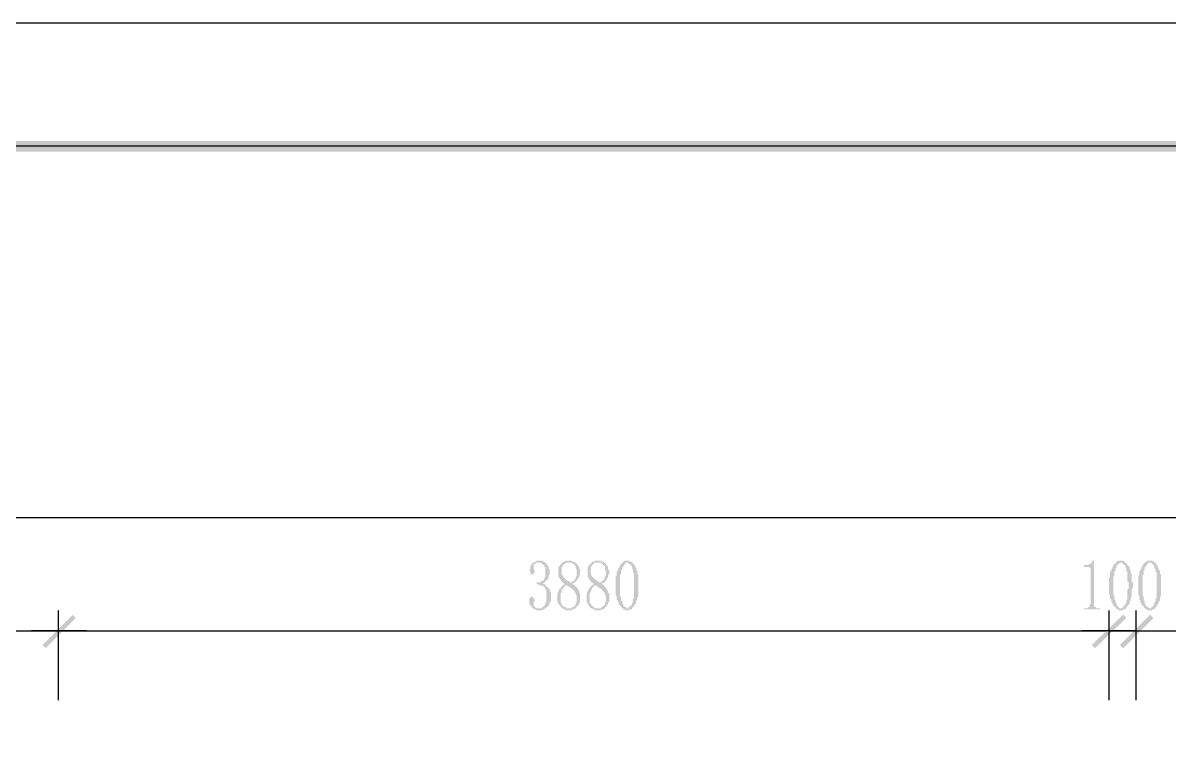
# Model space of a CAD drawing. Header units: inches. Extents: x 11 to 286, y 6 to 196.
# Drawn here: x 73.93 to 118.78, y 167.25 to 196.06 of the extents above; entities that cross this region are included whole.
import ezdxf

# ---------------------------------------------------------------- set-up
doc = ezdxf.new("R2010")
doc.units = ezdxf.units.IN
doc.header["$MEASUREMENT"] = 0
doc.layers.add('PDF_几何图形', color=7, linetype='Continuous')
doc.layers.add('PDF_实体填充', color=7, linetype='Continuous', true_color=0xffffff)

msp = doc.modelspace()

# ---------------------------------------------------------------- hatches: boundary and pattern name
at = {"layer": 'PDF_实体填充', "transparency": 33554559}
h = msp.add_hatch(color=7, dxfattribs=at)
h.paths.add_polyline_path([(254.734, 9.031), (254.31, 9.454), (14.661, 9.031)], flags=0)
h.paths.add_polyline_path([(254.31, 9.454), (14.661, 9.031), (15.085, 9.454)], flags=0)
h.paths.add_polyline_path([(14.661, 9.031), (15.085, 9.454), (14.661, 191.445)], flags=0)
h.paths.add_polyline_path([(15.085, 9.454), (14.661, 191.445), (15.085, 191.022)], flags=0)
h.paths.add_polyline_path([(14.661, 191.445), (15.085, 191.022), (254.734, 191.445)], flags=0)
h.paths.add_polyline_path([(15.085, 191.022), (254.734, 191.445), (254.31, 191.022)], flags=0)
h.paths.add_polyline_path([(254.734, 191.445), (254.31, 191.022), (254.734, 9.031)], flags=0)
h.paths.add_polyline_path([(254.31, 191.022), (254.734, 9.031), (254.31, 9.454), (254.31, 191.022)], flags=0)
for points in [[(94.587, 173.623), (94.587, 173.581), (94.587, 173.538), (94.587, 173.496), (94.587, 173.454), (94.587, 173.411), (94.544, 173.411), (94.544, 173.369), (94.544, 173.327), (94.502, 173.284), (94.502, 173.242), (94.46, 173.242), (94.46, 173.2), (94.417, 173.2), (94.417, 173.157), (94.375, 173.157), (94.333, 173.115), (94.29, 173.115), (94.248, 173.073), (94.206, 173.073), (94.163, 173.073), (94.121, 173.073), (94.079, 173.073), (94.036, 173.073), (93.994, 173.073), (93.994, 173.115), (93.952, 173.115), (93.909, 173.115), (93.909, 173.157), (93.867, 173.157), (93.867, 173.2), (93.825, 173.2), (93.825, 173.242), (93.782, 173.242), (93.782, 173.284), (93.74, 173.327), (93.74, 173.369), (93.74, 173.411), (93.74, 173.454), (93.74, 173.496), (93.74, 173.538), (93.782, 173.581), (93.825, 173.581), (93.825, 173.623), (93.867, 173.623), (93.867, 173.581), (93.909, 173.581), (93.909, 173.538), (93.952, 173.496), (93.952, 173.454), (93.952, 173.411), (93.909, 173.411), (93.909, 173.369), (93.909, 173.327), (93.909, 173.284), (93.909, 173.242), (93.952, 173.242), (93.952, 173.2), (93.994, 173.2), (93.994, 173.157), (94.036, 173.157), (94.079, 173.157), (94.121, 173.157), (94.163, 173.157), (94.206, 173.157), (94.248, 173.157), (94.248, 173.2), (94.29, 173.2), (94.29, 173.242), (94.333, 173.242), (94.333, 173.284), (94.375, 173.284), (94.375, 173.327), (94.375, 173.369), (94.417, 173.369), (94.417, 173.411), (94.417, 173.454), (94.417, 173.496), (94.417, 173.538), (94.417, 173.581), (94.417, 173.623), (94.417, 173.665), (94.417, 173.708), (94.417, 173.75), (94.417, 173.792), (94.417, 173.835), (94.417, 173.877), (94.375, 173.877), (94.375, 173.919), (94.375, 173.962), (94.333, 173.962), (94.333, 174.004), (94.29, 174.004), (94.248, 174.046), (94.206, 174.046), (94.163, 174.046), (94.121, 174.089), (94.079, 174.089), (94.036, 174.089), (94.036, 174.173), (94.079, 174.173), (94.121, 174.173), (94.163, 174.173), (94.206, 174.173), (94.206, 174.216), (94.248, 174.216), (94.29, 174.216), (94.29, 174.258), (94.333, 174.3), (94.333, 174.343), (94.375, 174.385), (94.375, 174.427), (94.375, 174.47), (94.375, 174.512), (94.375, 174.554), (94.375, 174.597), (94.375, 174.639), (94.375, 174.681), (94.375, 174.724), (94.375, 174.766), (94.333, 174.766), (94.333, 174.808), (94.333, 174.851), (94.29, 174.851), (94.29, 174.893), (94.248, 174.893), (94.206, 174.935), (94.163, 174.935), (94.121, 174.935), (94.079, 174.935), (94.036, 174.935), (93.994, 174.935), (93.994, 174.893), (93.952, 174.893), (93.909, 174.851), (93.909, 174.808), (93.909, 174.766), (93.909, 174.724), (93.909, 174.681), (93.952, 174.639), (93.952, 174.597), (93.952, 174.554), (93.909, 174.512), (93.867, 174.47), (93.825, 174.47), (93.825, 174.512), (93.782, 174.512), (93.782, 174.554), (93.782, 174.597), (93.74, 174.639), (93.782, 174.681), (93.782, 174.724), (93.782, 174.766), (93.782, 174.808), (93.825, 174.851), (93.825, 174.893), (93.867, 174.893), (93.867, 174.935), (93.909, 174.935), (93.952, 174.978), (93.994, 174.978), (94.036, 175.02), (94.079, 175.02), (94.121, 175.02), (94.163, 175.02), (94.206, 175.02), (94.248, 175.02), (94.29, 174.978), (94.333, 174.978), (94.375, 174.935), (94.417, 174.893), (94.46, 174.851), (94.46, 174.808), (94.502, 174.808), (94.502, 174.766), (94.502, 174.724), (94.502, 174.681), (94.544, 174.681), (94.544, 174.639), (94.544, 174.597), (94.544, 174.554), (94.544, 174.512), (94.544, 174.47), (94.502, 174.427), (94.502, 174.385), (94.502, 174.343), (94.46, 174.3), (94.46, 174.258), (94.417, 174.258), (94.417, 174.216), (94.375, 174.216), (94.375, 174.173), (94.333, 174.173), (94.29, 174.131), (94.248, 174.131), (94.29, 174.131), (94.29, 174.089), (94.333, 174.089), (94.375, 174.089), (94.375, 174.046), (94.417, 174.046), (94.417, 174.004), (94.46, 174.004), (94.46, 173.962), (94.502, 173.962), (94.502, 173.919), (94.544, 173.919), (94.544, 173.877), (94.544, 173.835), (94.587, 173.792), (94.587, 173.75), (94.587, 173.708), (94.587, 173.665)], [(115.838, 175.02), (115.838, 173.327), (115.838, 173.284), (115.838, 173.242), (115.88, 173.2), (115.923, 173.2), (115.923, 173.157), (115.965, 173.157), (116.007, 173.157), (116.092, 173.157), (116.092, 173.115), (115.457, 173.115), (115.457, 173.157), (115.542, 173.157), (115.584, 173.157), (115.626, 173.2), (115.669, 173.2), (115.669, 173.242), (115.669, 173.284), (115.711, 173.327), (115.711, 174.681), (115.711, 174.724), (115.669, 174.724), (115.669, 174.766), (115.626, 174.766), (115.584, 174.766), (115.457, 174.766), (115.457, 174.851), (115.542, 174.851), (115.584, 174.851), (115.626, 174.851), (115.669, 174.893), (115.711, 174.893), (115.753, 174.935), (115.753, 174.978), (115.796, 174.978), (115.796, 175.02)]]:
    msp.add_hatch(color=7, dxfattribs=at).paths.add_polyline_path(points, flags=0)
h = msp.add_hatch(color=7, dxfattribs=at)
h.paths.add_polyline_path([(94.968, 173.538), (94.968, 173.538), (94.968, 173.496), (94.968, 173.454), (94.968, 173.454), (94.968, 173.411), (94.968, 173.369), (95.01, 173.369), (95.01, 173.327), (95.01, 173.327), (95.01, 173.284), (95.052, 173.284), (95.052, 173.284), (95.052, 173.242), (95.095, 173.242), (95.095, 173.2), (95.137, 173.2), (95.137, 173.2), (95.179, 173.2), (95.179, 173.157), (95.222, 173.157), (95.222, 173.157), (95.264, 173.157), (95.264, 173.157), (95.306, 173.157), (95.306, 173.157), (95.349, 173.157), (95.349, 173.157), (95.391, 173.157), (95.391, 173.157), (95.433, 173.2), (95.433, 173.2), (95.476, 173.2), (95.476, 173.2), (95.518, 173.242), (95.518, 173.242), (95.518, 173.242), (95.518, 173.284), (95.56, 173.284), (95.56, 173.327), (95.56, 173.327), (95.56, 173.369), (95.603, 173.369), (95.603, 173.411), (95.603, 173.454), (95.603, 173.454), (95.603, 173.496), (95.603, 173.538), (95.603, 173.538), (95.603, 173.581), (95.603, 173.581), (95.603, 173.623), (95.603, 173.623), (95.603, 173.665), (95.56, 173.708), (95.56, 173.708), (95.56, 173.75), (95.56, 173.75), (95.518, 173.792), (95.518, 173.792), (95.518, 173.835), (95.476, 173.835), (95.476, 173.835), (95.476, 173.877), (95.433, 173.877), (95.433, 173.919), (95.391, 173.919), (95.391, 173.919), (95.391, 173.962), (95.349, 173.962), (95.349, 173.962), (95.306, 174.004), (95.306, 174.004), (95.264, 174.004), (95.264, 174.046), (95.222, 174.046), (95.179, 174.046), (95.179, 174.046), (95.179, 174.046), (95.137, 174.046), (95.137, 174.004), (95.095, 174.004), (95.095, 173.962), (95.095, 173.962), (95.052, 173.919), (95.052, 173.919), (95.052, 173.877), (95.01, 173.877), (95.01, 173.835), (95.01, 173.835), (95.01, 173.792), (95.01, 173.75), (94.968, 173.75), (94.968, 173.708), (94.968, 173.708), (94.968, 173.665), (94.968, 173.623), (94.968, 173.623), (94.968, 173.581), (94.968, 173.538), (94.968, 173.538)], flags=0)
h.paths.add_polyline_path([(95.73, 173.581), (95.73, 173.538), (95.73, 173.538), (95.73, 173.496), (95.73, 173.454), (95.73, 173.454), (95.73, 173.411), (95.73, 173.369), (95.687, 173.369), (95.687, 173.327), (95.687, 173.327), (95.687, 173.284), (95.645, 173.284), (95.645, 173.242), (95.603, 173.242), (95.603, 173.242), (95.603, 173.2), (95.603, 173.2), (95.56, 173.157), (95.56, 173.157), (95.518, 173.157), (95.518, 173.115), (95.476, 173.115), (95.476, 173.115), (95.433, 173.115), (95.433, 173.115), (95.391, 173.073), (95.391, 173.073), (95.349, 173.073), (95.349, 173.073), (95.306, 173.073), (95.306, 173.073), (95.306, 173.073), (95.264, 173.073), (95.222, 173.073), (95.222, 173.073), (95.179, 173.073), (95.179, 173.073), (95.137, 173.115), (95.137, 173.115), (95.095, 173.115), (95.095, 173.115), (95.052, 173.157), (95.052, 173.157), (95.052, 173.157), (95.01, 173.157), (95.01, 173.2), (94.968, 173.2), (94.968, 173.242), (94.968, 173.242), (94.925, 173.284), (94.925, 173.284), (94.883, 173.327), (94.883, 173.327), (94.883, 173.369), (94.883, 173.369), (94.841, 173.411), (94.841, 173.411), (94.841, 173.454), (94.841, 173.496), (94.841, 173.496), (94.841, 173.538), (94.841, 173.538), (94.841, 173.581), (94.841, 173.623), (94.841, 173.623), (94.841, 173.665), (94.841, 173.708), (94.841, 173.708), (94.841, 173.75), (94.883, 173.792), (94.883, 173.792), (94.883, 173.835), (94.883, 173.835), (94.925, 173.877), (94.925, 173.877), (94.925, 173.877), (94.925, 173.919), (94.968, 173.919), (94.968, 173.962), (94.968, 173.962), (95.01, 174.004), (95.01, 174.004), (95.052, 174.046), (95.052, 174.046), (95.052, 174.046), (95.095, 174.089), (95.095, 174.089), (95.137, 174.089), (95.095, 174.131), (95.095, 174.131), (95.052, 174.173), (95.052, 174.173), (95.01, 174.173), (95.01, 174.216), (95.01, 174.216), (94.968, 174.258), (94.968, 174.258), (94.968, 174.3), (94.925, 174.3), (94.925, 174.3), (94.925, 174.343), (94.925, 174.343), (94.925, 174.385), (94.883, 174.385), (94.883, 174.427), (94.883, 174.47), (94.883, 174.47), (94.883, 174.512), (94.883, 174.554), (94.883, 174.554), (94.883, 174.597), (94.883, 174.639), (94.883, 174.639), (94.883, 174.681), (94.883, 174.681), (94.883, 174.724), (94.883, 174.766), (94.925, 174.766), (94.925, 174.808), (94.925, 174.808), (94.968, 174.851), (94.968, 174.851), (94.968, 174.893), (94.968, 174.893), (95.01, 174.893), (95.01, 174.935), (95.052, 174.935), (95.052, 174.935), (95.052, 174.978), (95.095, 174.978), (95.095, 174.978), (95.137, 174.978), (95.137, 174.978), (95.179, 175.02), (95.179, 175.02), (95.222, 175.02), (95.222, 175.02), (95.264, 175.02), (95.306, 175.02), (95.306, 175.02), (95.349, 175.02), (95.349, 175.02), (95.391, 175.02), (95.391, 175.02), (95.433, 175.02), (95.433, 174.978), (95.476, 174.978), (95.476, 174.978), (95.518, 174.978), (95.518, 174.978), (95.56, 174.935), (95.56, 174.935), (95.56, 174.935), (95.603, 174.893), (95.603, 174.893), (95.645, 174.851), (95.645, 174.851), (95.645, 174.808), (95.687, 174.808), (95.687, 174.766), (95.687, 174.766), (95.687, 174.724), (95.687, 174.724), (95.73, 174.681), (95.73, 174.639), (95.73, 174.639), (95.73, 174.597), (95.73, 174.554), (95.73, 174.554), (95.73, 174.554), (95.73, 174.512), (95.73, 174.47), (95.73, 174.47), (95.687, 174.427), (95.687, 174.385), (95.687, 174.385), (95.687, 174.343), (95.645, 174.343), (95.645, 174.3), (95.645, 174.3), (95.645, 174.3), (95.603, 174.258), (95.603, 174.258), (95.603, 174.216), (95.56, 174.216), (95.56, 174.173), (95.518, 174.173), (95.518, 174.173), (95.476, 174.131), (95.476, 174.131), (95.433, 174.131), (95.433, 174.089), (95.476, 174.089), (95.476, 174.089), (95.518, 174.046), (95.518, 174.046), (95.56, 174.004), (95.56, 174.004), (95.603, 174.004), (95.603, 173.962), (95.603, 173.962), (95.645, 173.919), (95.645, 173.919), (95.645, 173.877), (95.687, 173.877), (95.687, 173.877), (95.687, 173.835), (95.687, 173.835), (95.687, 173.792), (95.73, 173.75), (95.73, 173.75), (95.73, 173.708), (95.73, 173.665), (95.73, 173.665), (95.73, 173.623), (95.73, 173.623), (95.73, 173.581), (95.73, 173.581)], flags=0)
h.paths.add_polyline_path([(95.603, 174.554), (95.603, 174.597), (95.603, 174.597), (95.603, 174.639), (95.603, 174.681), (95.603, 174.681), (95.56, 174.724), (95.56, 174.724), (95.56, 174.766), (95.56, 174.808), (95.518, 174.808), (95.518, 174.851), (95.518, 174.851), (95.518, 174.851), (95.476, 174.893), (95.476, 174.893), (95.433, 174.893), (95.433, 174.935), (95.391, 174.935), (95.391, 174.935), (95.349, 174.935), (95.349, 174.935), (95.306, 174.935), (95.306, 174.935), (95.264, 174.935), (95.264, 174.935), (95.222, 174.935), (95.222, 174.935), (95.179, 174.935), (95.179, 174.935), (95.137, 174.893), (95.137, 174.893), (95.095, 174.893), (95.095, 174.851), (95.095, 174.851), (95.052, 174.851), (95.052, 174.808), (95.052, 174.766), (95.01, 174.766), (95.01, 174.724), (95.01, 174.724), (95.01, 174.681), (95.01, 174.639), (95.01, 174.639), (95.01, 174.597), (95.01, 174.597), (95.01, 174.554), (95.01, 174.554), (95.01, 174.512), (95.01, 174.512), (95.01, 174.47), (95.052, 174.47), (95.052, 174.427), (95.052, 174.427), (95.095, 174.385), (95.095, 174.385), (95.095, 174.385), (95.095, 174.343), (95.137, 174.343), (95.137, 174.3), (95.179, 174.3), (95.179, 174.3), (95.179, 174.258), (95.222, 174.258), (95.222, 174.258), (95.264, 174.216), (95.264, 174.216), (95.306, 174.216), (95.306, 174.173), (95.349, 174.173), (95.349, 174.173), (95.391, 174.173), (95.391, 174.173), (95.433, 174.173), (95.433, 174.216), (95.476, 174.216), (95.476, 174.216), (95.518, 174.258), (95.518, 174.258), (95.518, 174.3), (95.56, 174.3), (95.56, 174.3), (95.56, 174.343), (95.56, 174.385), (95.56, 174.385), (95.603, 174.427), (95.603, 174.427), (95.603, 174.47), (95.603, 174.512), (95.603, 174.512), (95.603, 174.554), (95.603, 174.554), (95.603, 174.554)], flags=0)
h = msp.add_hatch(color=7, dxfattribs=at)
h.paths.add_polyline_path([(96.111, 173.538), (96.111, 173.538), (96.111, 173.496), (96.111, 173.454), (96.111, 173.454), (96.111, 173.411), (96.111, 173.369), (96.111, 173.369), (96.153, 173.327), (96.153, 173.327), (96.153, 173.284), (96.195, 173.284), (96.195, 173.284), (96.195, 173.242), (96.238, 173.242), (96.238, 173.2), (96.28, 173.2), (96.28, 173.2), (96.28, 173.2), (96.322, 173.157), (96.322, 173.157), (96.365, 173.157), (96.407, 173.157), (96.407, 173.157), (96.407, 173.157), (96.449, 173.157), (96.492, 173.157), (96.492, 173.157), (96.534, 173.157), (96.534, 173.157), (96.576, 173.2), (96.576, 173.2), (96.619, 173.2), (96.619, 173.2), (96.619, 173.242), (96.661, 173.242), (96.661, 173.242), (96.661, 173.284), (96.703, 173.284), (96.703, 173.327), (96.703, 173.327), (96.703, 173.369), (96.703, 173.369), (96.746, 173.411), (96.746, 173.454), (96.746, 173.454), (96.746, 173.496), (96.746, 173.538), (96.746, 173.538), (96.746, 173.581), (96.746, 173.581), (96.746, 173.623), (96.746, 173.623), (96.703, 173.665), (96.703, 173.708), (96.703, 173.708), (96.703, 173.75), (96.661, 173.75), (96.661, 173.792), (96.661, 173.792), (96.619, 173.835), (96.619, 173.835), (96.619, 173.835), (96.576, 173.877), (96.576, 173.877), (96.576, 173.919), (96.534, 173.919), (96.534, 173.919), (96.492, 173.962), (96.492, 173.962), (96.449, 173.962), (96.449, 174.004), (96.407, 174.004), (96.407, 174.004), (96.365, 174.046), (96.365, 174.046), (96.322, 174.046), (96.322, 174.046), (96.28, 174.046), (96.28, 174.046), (96.28, 174.004), (96.238, 174.004), (96.238, 173.962), (96.195, 173.962), (96.195, 173.919), (96.195, 173.919), (96.195, 173.877), (96.153, 173.877), (96.153, 173.835), (96.153, 173.835), (96.153, 173.792), (96.111, 173.75), (96.111, 173.75), (96.111, 173.708), (96.111, 173.708), (96.111, 173.665), (96.111, 173.623), (96.111, 173.623), (96.111, 173.581), (96.111, 173.538), (96.111, 173.538)], flags=0)
h.paths.add_polyline_path([(96.873, 173.581), (96.873, 173.538), (96.873, 173.538), (96.873, 173.496), (96.873, 173.454), (96.873, 173.454), (96.873, 173.411), (96.83, 173.369), (96.83, 173.369), (96.83, 173.327), (96.83, 173.327), (96.788, 173.284), (96.788, 173.284), (96.788, 173.242), (96.746, 173.242), (96.746, 173.242), (96.746, 173.2), (96.703, 173.2), (96.703, 173.157), (96.703, 173.157), (96.661, 173.157), (96.661, 173.115), (96.619, 173.115), (96.619, 173.115), (96.576, 173.115), (96.576, 173.115), (96.534, 173.073), (96.534, 173.073), (96.492, 173.073), (96.492, 173.073), (96.449, 173.073), (96.407, 173.073), (96.407, 173.073), (96.407, 173.073), (96.365, 173.073), (96.365, 173.073), (96.322, 173.073), (96.322, 173.073), (96.28, 173.115), (96.28, 173.115), (96.238, 173.115), (96.238, 173.115), (96.195, 173.157), (96.195, 173.157), (96.153, 173.157), (96.153, 173.157), (96.111, 173.2), (96.111, 173.2), (96.111, 173.242), (96.068, 173.242), (96.068, 173.284), (96.068, 173.284), (96.026, 173.327), (96.026, 173.327), (96.026, 173.369), (95.984, 173.369), (95.984, 173.411), (95.984, 173.411), (95.984, 173.454), (95.984, 173.496), (95.984, 173.496), (95.984, 173.538), (95.984, 173.538), (95.984, 173.581), (95.984, 173.623), (95.984, 173.623), (95.984, 173.665), (95.984, 173.708), (95.984, 173.708), (95.984, 173.75), (96.026, 173.792), (96.026, 173.792), (96.026, 173.835), (96.026, 173.835), (96.068, 173.877), (96.068, 173.877), (96.068, 173.877), (96.068, 173.919), (96.068, 173.919), (96.111, 173.962), (96.111, 173.962), (96.153, 174.004), (96.153, 174.004), (96.153, 174.046), (96.195, 174.046), (96.195, 174.046), (96.238, 174.089), (96.238, 174.089), (96.28, 174.089), (96.238, 174.131), (96.238, 174.131), (96.195, 174.173), (96.195, 174.173), (96.153, 174.173), (96.153, 174.216), (96.111, 174.216), (96.111, 174.258), (96.111, 174.258), (96.111, 174.3), (96.068, 174.3), (96.068, 174.3), (96.068, 174.343), (96.068, 174.343), (96.026, 174.385), (96.026, 174.385), (96.026, 174.427), (96.026, 174.47), (96.026, 174.47), (96.026, 174.512), (96.026, 174.554), (96.026, 174.554), (96.026, 174.597), (96.026, 174.639), (96.026, 174.639), (96.026, 174.681), (96.026, 174.681), (96.026, 174.724), (96.026, 174.766), (96.068, 174.766), (96.068, 174.808), (96.068, 174.808), (96.068, 174.851), (96.111, 174.851), (96.111, 174.893), (96.111, 174.893), (96.153, 174.893), (96.153, 174.935), (96.153, 174.935), (96.195, 174.935), (96.195, 174.978), (96.238, 174.978), (96.238, 174.978), (96.28, 174.978), (96.28, 174.978), (96.322, 175.02), (96.322, 175.02), (96.365, 175.02), (96.365, 175.02), (96.407, 175.02), (96.449, 175.02), (96.449, 175.02), (96.449, 175.02), (96.492, 175.02), (96.534, 175.02), (96.534, 175.02), (96.576, 175.02), (96.576, 174.978), (96.619, 174.978), (96.619, 174.978), (96.661, 174.978), (96.661, 174.978), (96.661, 174.935), (96.703, 174.935), (96.703, 174.935), (96.746, 174.893), (96.746, 174.893), (96.746, 174.851), (96.788, 174.851), (96.788, 174.808), (96.788, 174.808), (96.83, 174.766), (96.83, 174.766), (96.83, 174.724), (96.83, 174.724), (96.83, 174.681), (96.873, 174.639), (96.873, 174.639), (96.873, 174.597), (96.873, 174.554), (96.873, 174.554), (96.873, 174.554), (96.873, 174.512), (96.873, 174.47), (96.83, 174.47), (96.83, 174.427), (96.83, 174.385), (96.83, 174.385), (96.83, 174.343), (96.788, 174.343), (96.788, 174.3), (96.788, 174.3), (96.788, 174.3), (96.746, 174.258), (96.746, 174.258), (96.746, 174.216), (96.703, 174.216), (96.703, 174.173), (96.661, 174.173), (96.661, 174.173), (96.619, 174.131), (96.619, 174.131), (96.576, 174.131), (96.576, 174.089), (96.619, 174.089), (96.619, 174.089), (96.661, 174.046), (96.661, 174.046), (96.703, 174.004), (96.703, 174.004), (96.703, 174.004), (96.746, 173.962), (96.746, 173.962), (96.746, 173.919), (96.788, 173.919), (96.788, 173.877), (96.788, 173.877), (96.788, 173.877), (96.83, 173.835), (96.83, 173.835), (96.83, 173.792), (96.83, 173.75), (96.873, 173.75), (96.873, 173.708), (96.873, 173.665), (96.873, 173.665), (96.873, 173.623), (96.873, 173.623), (96.873, 173.581), (96.873, 173.581)], flags=0)
h.paths.add_polyline_path([(96.746, 174.554), (96.746, 174.597), (96.746, 174.597), (96.746, 174.639), (96.703, 174.681), (96.703, 174.681), (96.703, 174.724), (96.703, 174.724), (96.703, 174.766), (96.703, 174.808), (96.661, 174.808), (96.661, 174.851), (96.661, 174.851), (96.619, 174.851), (96.619, 174.893), (96.619, 174.893), (96.576, 174.893), (96.576, 174.935), (96.534, 174.935), (96.534, 174.935), (96.492, 174.935), (96.492, 174.935), (96.449, 174.935), (96.449, 174.935), (96.407, 174.935), (96.407, 174.935), (96.365, 174.935), (96.322, 174.935), (96.322, 174.935), (96.28, 174.935), (96.28, 174.893), (96.28, 174.893), (96.238, 174.893), (96.238, 174.851), (96.195, 174.851), (96.195, 174.851), (96.195, 174.808), (96.153, 174.766), (96.153, 174.766), (96.153, 174.724), (96.153, 174.724), (96.153, 174.681), (96.153, 174.639), (96.153, 174.639), (96.111, 174.597), (96.111, 174.597), (96.153, 174.554), (96.153, 174.554), (96.153, 174.512), (96.153, 174.512), (96.153, 174.47), (96.153, 174.47), (96.195, 174.427), (96.195, 174.427), (96.195, 174.385), (96.238, 174.385), (96.238, 174.385), (96.238, 174.343), (96.28, 174.343), (96.28, 174.3), (96.28, 174.3), (96.322, 174.3), (96.322, 174.258), (96.365, 174.258), (96.365, 174.258), (96.407, 174.216), (96.407, 174.216), (96.449, 174.216), (96.449, 174.173), (96.492, 174.173), (96.492, 174.173), (96.534, 174.173), (96.534, 174.173), (96.576, 174.173), (96.576, 174.216), (96.619, 174.216), (96.619, 174.216), (96.619, 174.258), (96.661, 174.258), (96.661, 174.3), (96.661, 174.3), (96.661, 174.3), (96.703, 174.343), (96.703, 174.385), (96.703, 174.385), (96.703, 174.427), (96.746, 174.427), (96.746, 174.47), (96.746, 174.512), (96.746, 174.512), (96.746, 174.554), (96.746, 174.554), (96.746, 174.554)], flags=0)
h = msp.add_hatch(color=7, dxfattribs=at)
h.paths.add_polyline_path([(97.592, 174.935), (97.55, 174.935), (97.55, 174.935), (97.508, 174.935), (97.508, 174.893), (97.508, 174.893), (97.465, 174.893), (97.465, 174.851), (97.465, 174.851), (97.423, 174.808), (97.423, 174.808), (97.423, 174.766), (97.381, 174.766), (97.381, 174.724), (97.381, 174.681), (97.381, 174.681), (97.338, 174.639), (97.338, 174.639), (97.338, 174.597), (97.338, 174.597), (97.338, 174.554), (97.338, 174.554), (97.338, 174.512), (97.338, 174.47), (97.296, 174.47), (97.296, 174.427), (97.296, 174.385), (97.296, 174.385), (97.296, 174.343), (97.296, 174.3), (97.296, 174.3), (97.296, 174.258), (97.296, 174.216), (97.296, 174.216), (97.296, 174.173), (97.296, 174.131), (97.296, 174.089), (97.296, 174.046), (97.296, 174.046), (97.296, 174.004), (97.296, 174.004), (97.296, 173.962), (97.296, 173.919), (97.296, 173.877), (97.296, 173.835), (97.296, 173.835), (97.296, 173.792), (97.296, 173.75), (97.296, 173.75), (97.296, 173.708), (97.296, 173.665), (97.296, 173.665), (97.296, 173.623), (97.338, 173.581), (97.338, 173.581), (97.338, 173.538), (97.338, 173.538), (97.338, 173.496), (97.338, 173.496), (97.338, 173.454), (97.381, 173.454), (97.381, 173.411), (97.381, 173.411), (97.381, 173.369), (97.381, 173.327), (97.423, 173.327), (97.423, 173.284), (97.423, 173.242), (97.465, 173.242), (97.465, 173.242), (97.465, 173.2), (97.508, 173.2), (97.508, 173.2), (97.55, 173.157), (97.55, 173.157), (97.55, 173.157), (97.592, 173.157), (97.592, 173.157), (97.635, 173.157), (97.635, 173.157), (97.635, 173.2), (97.677, 173.2), (97.677, 173.2), (97.677, 173.242), (97.719, 173.242), (97.719, 173.284), (97.762, 173.284), (97.762, 173.327), (97.762, 173.327), (97.762, 173.369), (97.804, 173.411), (97.804, 173.411), (97.804, 173.454), (97.804, 173.454), (97.804, 173.496), (97.804, 173.496), (97.804, 173.538), (97.846, 173.538), (97.846, 173.581), (97.846, 173.623), (97.846, 173.623), (97.846, 173.665), (97.846, 173.708), (97.846, 173.708), (97.846, 173.75), (97.846, 173.792), (97.846, 173.792), (97.846, 173.835), (97.846, 173.877), (97.846, 173.919), (97.846, 173.919), (97.846, 173.962), (97.846, 174.004), (97.846, 174.046), (97.846, 174.046), (97.846, 174.089), (97.846, 174.131), (97.846, 174.173), (97.846, 174.173), (97.846, 174.216), (97.846, 174.258), (97.846, 174.3), (97.846, 174.3), (97.846, 174.343), (97.846, 174.385), (97.846, 174.385), (97.846, 174.427), (97.846, 174.47), (97.846, 174.47), (97.846, 174.512), (97.846, 174.554), (97.804, 174.554), (97.804, 174.597), (97.804, 174.597), (97.804, 174.639), (97.804, 174.639), (97.804, 174.681), (97.804, 174.681), (97.804, 174.681), (97.762, 174.724), (97.762, 174.766), (97.762, 174.766), (97.762, 174.808), (97.719, 174.851), (97.719, 174.851), (97.719, 174.851), (97.677, 174.893), (97.677, 174.893), (97.635, 174.893), (97.635, 174.935), (97.635, 174.935), (97.592, 174.935), (97.592, 174.935), (97.592, 174.935), (97.592, 174.935)], flags=0)
h.paths.add_polyline_path([(97.592, 173.073), (97.55, 173.073), (97.55, 173.073), (97.508, 173.073), (97.508, 173.073), (97.465, 173.115), (97.465, 173.115), (97.423, 173.115), (97.423, 173.115), (97.423, 173.157), (97.381, 173.157), (97.381, 173.157), (97.338, 173.2), (97.338, 173.2), (97.338, 173.242), (97.296, 173.242), (97.296, 173.284), (97.254, 173.284), (97.254, 173.327), (97.254, 173.327), (97.254, 173.369), (97.211, 173.369), (97.211, 173.411), (97.211, 173.411), (97.211, 173.454), (97.211, 173.454), (97.169, 173.496), (97.169, 173.496), (97.169, 173.538), (97.169, 173.538), (97.169, 173.581), (97.169, 173.623), (97.169, 173.623), (97.127, 173.665), (97.127, 173.665), (97.127, 173.708), (97.127, 173.75), (97.127, 173.792), (97.127, 173.792), (97.127, 173.835), (97.127, 173.877), (97.127, 173.877), (97.127, 173.919), (97.127, 173.962), (97.127, 174.004), (97.127, 174.046), (97.127, 174.046), (97.127, 174.089), (97.127, 174.131), (97.127, 174.173), (97.127, 174.173), (97.127, 174.216), (97.127, 174.258), (97.127, 174.258), (97.127, 174.3), (97.127, 174.343), (97.127, 174.343), (97.127, 174.385), (97.127, 174.427), (97.169, 174.427), (97.169, 174.47), (97.169, 174.512), (97.169, 174.512), (97.169, 174.554), (97.169, 174.597), (97.169, 174.597), (97.211, 174.639), (97.211, 174.639), (97.211, 174.681), (97.211, 174.681), (97.211, 174.724), (97.254, 174.724), (97.254, 174.766), (97.254, 174.766), (97.296, 174.808), (97.296, 174.851), (97.296, 174.851), (97.338, 174.893), (97.338, 174.893), (97.338, 174.893), (97.381, 174.935), (97.381, 174.935), (97.423, 174.978), (97.423, 174.978), (97.423, 174.978), (97.465, 174.978), (97.465, 175.02), (97.508, 175.02), (97.508, 175.02), (97.55, 175.02), (97.55, 175.02), (97.592, 175.02), (97.592, 175.02), (97.635, 175.02), (97.635, 175.02), (97.677, 175.02), (97.677, 175.02), (97.677, 174.978), (97.719, 174.978), (97.719, 174.978), (97.762, 174.978), (97.762, 174.935), (97.804, 174.935), (97.804, 174.893), (97.804, 174.893), (97.846, 174.893), (97.846, 174.851), (97.889, 174.808), (97.889, 174.808), (97.889, 174.766), (97.889, 174.766), (97.931, 174.724), (97.931, 174.724), (97.931, 174.724), (97.931, 174.681), (97.931, 174.639), (97.973, 174.639), (97.973, 174.597), (97.973, 174.597), (97.973, 174.554), (97.973, 174.554), (97.973, 174.512), (97.973, 174.47), (98.016, 174.47), (98.016, 174.427), (98.016, 174.385), (98.016, 174.385), (98.016, 174.343), (98.016, 174.3), (98.016, 174.3), (98.016, 174.258), (98.016, 174.216), (98.016, 174.173), (98.016, 174.173), (98.016, 174.131), (98.016, 174.089), (98.016, 174.046), (98.016, 174.046), (98.016, 174.004), (98.016, 174.004), (98.016, 173.962), (98.016, 173.919), (98.016, 173.877), (98.016, 173.877), (98.016, 173.835), (98.016, 173.792), (98.016, 173.75), (98.016, 173.75), (98.016, 173.708), (98.016, 173.665), (98.016, 173.665), (98.016, 173.623), (97.973, 173.581), (97.973, 173.581), (97.973, 173.538), (97.973, 173.538), (97.973, 173.496), (97.973, 173.496), (97.931, 173.454), (97.931, 173.411), (97.931, 173.411), (97.931, 173.369), (97.931, 173.369), (97.889, 173.327), (97.889, 173.327), (97.889, 173.327), (97.889, 173.284), (97.846, 173.284), (97.846, 173.242), (97.846, 173.242), (97.804, 173.2), (97.804, 173.2), (97.762, 173.157), (97.762, 173.157), (97.762, 173.115), (97.719, 173.115), (97.719, 173.115), (97.677, 173.115), (97.677, 173.115), (97.635, 173.073), (97.635, 173.073), (97.635, 173.073), (97.592, 173.073), (97.592, 173.073), (97.592, 173.073), (97.592, 173.073)], flags=0)
h = msp.add_hatch(color=7, dxfattribs=at)
h.paths.add_polyline_path([(116.896, 174.935), (116.854, 174.935), (116.854, 174.935), (116.854, 174.935), (116.812, 174.893), (116.812, 174.893), (116.769, 174.893), (116.769, 174.851), (116.769, 174.851), (116.727, 174.808), (116.727, 174.808), (116.727, 174.766), (116.727, 174.766), (116.685, 174.724), (116.685, 174.681), (116.685, 174.681), (116.685, 174.639), (116.685, 174.639), (116.642, 174.597), (116.642, 174.597), (116.642, 174.554), (116.642, 174.554), (116.642, 174.512), (116.642, 174.47), (116.642, 174.47), (116.642, 174.427), (116.6, 174.385), (116.6, 174.385), (116.6, 174.343), (116.6, 174.3), (116.6, 174.3), (116.6, 174.258), (116.6, 174.216), (116.6, 174.216), (116.6, 174.173), (116.6, 174.131), (116.6, 174.089), (116.6, 174.046), (116.6, 174.046), (116.6, 174.004), (116.6, 174.004), (116.6, 173.962), (116.6, 173.919), (116.6, 173.877), (116.6, 173.835), (116.6, 173.835), (116.6, 173.792), (116.6, 173.75), (116.6, 173.75), (116.6, 173.708), (116.6, 173.665), (116.642, 173.665), (116.642, 173.623), (116.642, 173.581), (116.642, 173.581), (116.642, 173.538), (116.642, 173.538), (116.642, 173.496), (116.642, 173.496), (116.685, 173.454), (116.685, 173.454), (116.685, 173.411), (116.685, 173.411), (116.685, 173.369), (116.727, 173.327), (116.727, 173.327), (116.727, 173.284), (116.769, 173.242), (116.769, 173.242), (116.769, 173.242), (116.812, 173.2), (116.812, 173.2), (116.812, 173.2), (116.854, 173.157), (116.854, 173.157), (116.896, 173.157), (116.896, 173.157), (116.896, 173.157), (116.939, 173.157), (116.939, 173.157), (116.981, 173.2), (116.981, 173.2), (116.981, 173.2), (117.023, 173.242), (117.023, 173.242), (117.023, 173.284), (117.066, 173.284), (117.066, 173.327), (117.066, 173.327), (117.108, 173.369), (117.108, 173.411), (117.108, 173.411), (117.108, 173.454), (117.108, 173.454), (117.108, 173.496), (117.15, 173.496), (117.15, 173.538), (117.15, 173.538), (117.15, 173.581), (117.15, 173.623), (117.15, 173.623), (117.15, 173.665), (117.15, 173.708), (117.15, 173.708), (117.15, 173.75), (117.15, 173.792), (117.15, 173.792), (117.15, 173.835), (117.15, 173.877), (117.193, 173.919), (117.193, 173.919), (117.193, 173.962), (117.193, 174.004), (117.193, 174.046), (117.193, 174.046), (117.193, 174.089), (117.193, 174.131), (117.193, 174.173), (117.193, 174.173), (117.15, 174.216), (117.15, 174.258), (117.15, 174.3), (117.15, 174.3), (117.15, 174.343), (117.15, 174.385), (117.15, 174.385), (117.15, 174.427), (117.15, 174.47), (117.15, 174.47), (117.15, 174.512), (117.15, 174.554), (117.15, 174.554), (117.15, 174.597), (117.108, 174.597), (117.108, 174.639), (117.108, 174.639), (117.108, 174.681), (117.108, 174.681), (117.108, 174.681), (117.108, 174.724), (117.066, 174.766), (117.066, 174.766), (117.066, 174.808), (117.066, 174.851), (117.023, 174.851), (117.023, 174.851), (116.981, 174.893), (116.981, 174.893), (116.981, 174.893), (116.939, 174.935), (116.939, 174.935), (116.896, 174.935), (116.896, 174.935), (116.896, 174.935), (116.896, 174.935)], flags=0)
h.paths.add_polyline_path([(116.896, 173.073), (116.854, 173.073), (116.854, 173.073), (116.812, 173.073), (116.812, 173.073), (116.769, 173.115), (116.769, 173.115), (116.769, 173.115), (116.727, 173.115), (116.727, 173.157), (116.685, 173.157), (116.685, 173.157), (116.685, 173.2), (116.642, 173.2), (116.642, 173.242), (116.6, 173.242), (116.6, 173.284), (116.6, 173.284), (116.558, 173.327), (116.558, 173.327), (116.558, 173.369), (116.558, 173.369), (116.515, 173.411), (116.515, 173.411), (116.515, 173.454), (116.515, 173.454), (116.515, 173.496), (116.515, 173.496), (116.473, 173.538), (116.473, 173.538), (116.473, 173.581), (116.473, 173.623), (116.473, 173.623), (116.473, 173.665), (116.473, 173.665), (116.431, 173.708), (116.431, 173.75), (116.431, 173.792), (116.431, 173.792), (116.431, 173.835), (116.431, 173.877), (116.431, 173.877), (116.431, 173.919), (116.431, 173.962), (116.431, 174.004), (116.431, 174.046), (116.431, 174.046), (116.431, 174.089), (116.431, 174.131), (116.431, 174.173), (116.431, 174.173), (116.431, 174.216), (116.431, 174.258), (116.431, 174.258), (116.431, 174.3), (116.431, 174.343), (116.431, 174.343), (116.473, 174.385), (116.473, 174.427), (116.473, 174.427), (116.473, 174.47), (116.473, 174.512), (116.473, 174.512), (116.473, 174.554), (116.473, 174.597), (116.515, 174.597), (116.515, 174.639), (116.515, 174.639), (116.515, 174.681), (116.515, 174.681), (116.558, 174.724), (116.558, 174.724), (116.558, 174.766), (116.558, 174.766), (116.6, 174.808), (116.6, 174.851), (116.6, 174.851), (116.642, 174.893), (116.642, 174.893), (116.685, 174.893), (116.685, 174.935), (116.685, 174.935), (116.727, 174.978), (116.727, 174.978), (116.769, 174.978), (116.769, 174.978), (116.769, 175.02), (116.812, 175.02), (116.812, 175.02), (116.854, 175.02), (116.854, 175.02), (116.896, 175.02), (116.896, 175.02), (116.939, 175.02), (116.939, 175.02), (116.981, 175.02), (116.981, 175.02), (117.023, 174.978), (117.023, 174.978), (117.066, 174.978), (117.066, 174.978), (117.066, 174.935), (117.108, 174.935), (117.108, 174.893), (117.15, 174.893), (117.15, 174.893), (117.15, 174.851), (117.193, 174.808), (117.193, 174.808), (117.193, 174.766), (117.235, 174.766), (117.235, 174.724), (117.235, 174.724), (117.235, 174.724), (117.235, 174.681), (117.277, 174.639), (117.277, 174.639), (117.277, 174.597), (117.277, 174.597), (117.277, 174.554), (117.277, 174.554), (117.32, 174.512), (117.32, 174.47), (117.32, 174.47), (117.32, 174.427), (117.32, 174.385), (117.32, 174.385), (117.32, 174.343), (117.32, 174.3), (117.32, 174.3), (117.32, 174.258), (117.32, 174.216), (117.32, 174.173), (117.362, 174.173), (117.362, 174.131), (117.362, 174.089), (117.362, 174.046), (117.362, 174.046), (117.362, 174.004), (117.362, 174.004), (117.362, 173.962), (117.32, 173.919), (117.32, 173.877), (117.32, 173.877), (117.32, 173.835), (117.32, 173.792), (117.32, 173.75), (117.32, 173.75), (117.32, 173.708), (117.32, 173.665), (117.32, 173.665), (117.32, 173.623), (117.32, 173.581), (117.277, 173.581), (117.277, 173.538), (117.277, 173.538), (117.277, 173.496), (117.277, 173.496), (117.277, 173.454), (117.235, 173.411), (117.235, 173.411), (117.235, 173.369), (117.235, 173.369), (117.235, 173.327), (117.235, 173.327), (117.193, 173.327), (117.193, 173.284), (117.193, 173.284), (117.15, 173.242), (117.15, 173.242), (117.108, 173.2), (117.108, 173.2), (117.108, 173.157), (117.066, 173.157), (117.066, 173.115), (117.023, 173.115), (117.023, 173.115), (117.023, 173.115), (116.981, 173.115), (116.981, 173.073), (116.939, 173.073), (116.939, 173.073), (116.896, 173.073), (116.896, 173.073), (116.896, 173.073), (116.896, 173.073)], flags=0)
h = msp.add_hatch(color=7, dxfattribs=at)
h.paths.add_polyline_path([(118.039, 174.935), (117.997, 174.935), (117.997, 174.935), (117.955, 174.935), (117.955, 174.893), (117.955, 174.893), (117.912, 174.893), (117.912, 174.851), (117.912, 174.851), (117.87, 174.808), (117.87, 174.808), (117.87, 174.766), (117.828, 174.766), (117.828, 174.724), (117.828, 174.681), (117.828, 174.681), (117.828, 174.639), (117.785, 174.639), (117.785, 174.597), (117.785, 174.597), (117.785, 174.554), (117.785, 174.554), (117.785, 174.512), (117.785, 174.47), (117.743, 174.47), (117.743, 174.427), (117.743, 174.385), (117.743, 174.385), (117.743, 174.343), (117.743, 174.3), (117.743, 174.3), (117.743, 174.258), (117.743, 174.216), (117.743, 174.216), (117.743, 174.173), (117.743, 174.131), (117.743, 174.089), (117.743, 174.046), (117.743, 174.046), (117.743, 174.004), (117.743, 174.004), (117.743, 173.962), (117.743, 173.919), (117.743, 173.877), (117.743, 173.835), (117.743, 173.835), (117.743, 173.792), (117.743, 173.75), (117.743, 173.75), (117.743, 173.708), (117.743, 173.665), (117.743, 173.665), (117.785, 173.623), (117.785, 173.581), (117.785, 173.581), (117.785, 173.538), (117.785, 173.538), (117.785, 173.496), (117.785, 173.496), (117.785, 173.454), (117.828, 173.454), (117.828, 173.411), (117.828, 173.411), (117.828, 173.369), (117.828, 173.327), (117.87, 173.327), (117.87, 173.284), (117.87, 173.242), (117.912, 173.242), (117.912, 173.242), (117.912, 173.2), (117.955, 173.2), (117.955, 173.2), (117.997, 173.157), (117.997, 173.157), (117.997, 173.157), (118.039, 173.157), (118.039, 173.157), (118.082, 173.157), (118.082, 173.157), (118.082, 173.2), (118.124, 173.2), (118.124, 173.2), (118.166, 173.242), (118.166, 173.242), (118.166, 173.284), (118.209, 173.284), (118.209, 173.327), (118.209, 173.327), (118.209, 173.369), (118.251, 173.411), (118.251, 173.411), (118.251, 173.454), (118.251, 173.454), (118.251, 173.496), (118.251, 173.496), (118.251, 173.538), (118.293, 173.538), (118.293, 173.581), (118.293, 173.623), (118.293, 173.623), (118.293, 173.665), (118.293, 173.708), (118.293, 173.708), (118.293, 173.75), (118.293, 173.792), (118.293, 173.792), (118.293, 173.835), (118.293, 173.877), (118.293, 173.919), (118.293, 173.919), (118.293, 173.962), (118.293, 174.004), (118.293, 174.046), (118.293, 174.046), (118.293, 174.089), (118.293, 174.131), (118.293, 174.173), (118.293, 174.173), (118.293, 174.216), (118.293, 174.258), (118.293, 174.3), (118.293, 174.3), (118.293, 174.343), (118.293, 174.385), (118.293, 174.385), (118.293, 174.427), (118.293, 174.47), (118.293, 174.47), (118.293, 174.512), (118.293, 174.554), (118.293, 174.554), (118.251, 174.597), (118.251, 174.597), (118.251, 174.639), (118.251, 174.639), (118.251, 174.681), (118.251, 174.681), (118.251, 174.681), (118.209, 174.724), (118.209, 174.766), (118.209, 174.766), (118.209, 174.808), (118.166, 174.851), (118.166, 174.851), (118.166, 174.851), (118.124, 174.893), (118.124, 174.893), (118.124, 174.893), (118.082, 174.935), (118.082, 174.935), (118.039, 174.935), (118.039, 174.935), (118.039, 174.935), (118.039, 174.935)], flags=0)
h.paths.add_polyline_path([(118.039, 173.073), (117.997, 173.073), (117.997, 173.073), (117.955, 173.073), (117.955, 173.073), (117.912, 173.115), (117.912, 173.115), (117.87, 173.115), (117.87, 173.115), (117.87, 173.157), (117.828, 173.157), (117.828, 173.157), (117.785, 173.2), (117.785, 173.2), (117.785, 173.242), (117.743, 173.242), (117.743, 173.284), (117.701, 173.284), (117.701, 173.327), (117.701, 173.327), (117.701, 173.369), (117.658, 173.369), (117.658, 173.411), (117.658, 173.411), (117.658, 173.454), (117.658, 173.454), (117.658, 173.496), (117.616, 173.496), (117.616, 173.538), (117.616, 173.538), (117.616, 173.581), (117.616, 173.623), (117.616, 173.623), (117.616, 173.665), (117.574, 173.665), (117.574, 173.708), (117.574, 173.75), (117.574, 173.792), (117.574, 173.792), (117.574, 173.835), (117.574, 173.877), (117.574, 173.877), (117.574, 173.919), (117.574, 173.962), (117.574, 174.004), (117.574, 174.046), (117.574, 174.046), (117.574, 174.089), (117.574, 174.131), (117.574, 174.173), (117.574, 174.173), (117.574, 174.216), (117.574, 174.258), (117.574, 174.258), (117.574, 174.3), (117.574, 174.343), (117.574, 174.343), (117.574, 174.385), (117.574, 174.427), (117.616, 174.427), (117.616, 174.47), (117.616, 174.512), (117.616, 174.512), (117.616, 174.554), (117.616, 174.597), (117.616, 174.597), (117.658, 174.639), (117.658, 174.639), (117.658, 174.681), (117.658, 174.681), (117.701, 174.724), (117.701, 174.724), (117.701, 174.766), (117.701, 174.766), (117.743, 174.808), (117.743, 174.851), (117.743, 174.851), (117.785, 174.893), (117.785, 174.893), (117.785, 174.893), (117.828, 174.935), (117.828, 174.935), (117.87, 174.978), (117.87, 174.978), (117.87, 174.978), (117.912, 174.978), (117.912, 175.02), (117.955, 175.02), (117.955, 175.02), (117.997, 175.02), (117.997, 175.02), (118.039, 175.02), (118.039, 175.02), (118.082, 175.02), (118.082, 175.02), (118.124, 175.02), (118.124, 175.02), (118.166, 174.978), (118.166, 174.978), (118.166, 174.978), (118.209, 174.978), (118.209, 174.935), (118.251, 174.935), (118.251, 174.893), (118.251, 174.893), (118.293, 174.893), (118.293, 174.851), (118.336, 174.808), (118.336, 174.808), (118.336, 174.766), (118.336, 174.766), (118.378, 174.724), (118.378, 174.724), (118.378, 174.724), (118.378, 174.681), (118.378, 174.639), (118.42, 174.639), (118.42, 174.597), (118.42, 174.597), (118.42, 174.554), (118.42, 174.554), (118.42, 174.512), (118.463, 174.47), (118.463, 174.47), (118.463, 174.427), (118.463, 174.385), (118.463, 174.385), (118.463, 174.343), (118.463, 174.3), (118.463, 174.3), (118.463, 174.258), (118.463, 174.216), (118.463, 174.173), (118.463, 174.173), (118.463, 174.131), (118.463, 174.089), (118.463, 174.046), (118.463, 174.046), (118.463, 174.004), (118.463, 174.004), (118.463, 173.962), (118.463, 173.919), (118.463, 173.877), (118.463, 173.877), (118.463, 173.835), (118.463, 173.792), (118.463, 173.75), (118.463, 173.75), (118.463, 173.708), (118.463, 173.665), (118.463, 173.665), (118.463, 173.623), (118.42, 173.581), (118.42, 173.581), (118.42, 173.538), (118.42, 173.538), (118.42, 173.496), (118.42, 173.496), (118.42, 173.454), (118.378, 173.411), (118.378, 173.411), (118.378, 173.369), (118.378, 173.369), (118.336, 173.327), (118.336, 173.327), (118.336, 173.327), (118.336, 173.284), (118.293, 173.284), (118.293, 173.242), (118.293, 173.242), (118.251, 173.2), (118.251, 173.2), (118.251, 173.157), (118.209, 173.157), (118.209, 173.115), (118.166, 173.115), (118.166, 173.115), (118.124, 173.115), (118.124, 173.115), (118.124, 173.073), (118.082, 173.073), (118.082, 173.073), (118.039, 173.073), (118.039, 173.073), (118.039, 173.073), (118.039, 173.073)], flags=0)
h = msp.add_hatch(color=7, dxfattribs=at)
h.paths.add_polyline_path([(76.002, 172.776), (75.875, 172.903), (74.817, 171.591)], flags=0)
h.paths.add_polyline_path([(75.875, 172.903), (74.817, 171.591), (74.69, 171.718), (75.875, 172.903)], flags=0)
h = msp.add_hatch(color=7, dxfattribs=at)
h.paths.add_polyline_path([(74.69, 171.718), (74.817, 171.591), (75.875, 172.903)], flags=0)
h.paths.add_polyline_path([(74.817, 171.591), (75.875, 172.903), (76.002, 172.776), (74.817, 171.591)], flags=0)
h = msp.add_hatch(color=7, dxfattribs=at)
h.paths.add_polyline_path([(117.108, 172.776), (116.981, 172.903), (115.88, 171.591)], flags=0)
h.paths.add_polyline_path([(116.981, 172.903), (115.88, 171.591), (115.753, 171.718), (116.981, 172.903)], flags=0)
h = msp.add_hatch(color=7, dxfattribs=at)
h.paths.add_polyline_path([(117.108, 172.776), (116.981, 172.903), (115.88, 171.591)], flags=0)
h.paths.add_polyline_path([(116.981, 172.903), (115.88, 171.591), (115.753, 171.718), (116.981, 172.903)], flags=0)
h = msp.add_hatch(color=7, dxfattribs=at)
h.paths.add_polyline_path([(116.854, 171.718), (116.981, 171.591), (118.039, 172.903)], flags=0)
h.paths.add_polyline_path([(116.981, 171.591), (118.039, 172.903), (118.166, 172.776), (116.981, 171.591)], flags=0)
h = msp.add_hatch(color=7, dxfattribs=at)
h.paths.add_polyline_path([(116.854, 171.718), (116.981, 171.591), (118.039, 172.903)], flags=0)
h.paths.add_polyline_path([(116.981, 171.591), (118.039, 172.903), (118.166, 172.776), (116.981, 171.591)], flags=0)

# ---------------------------------------------------------------- linework, layer by layer
at = {"layer": 'PDF_几何图形'}
for p, q in [((68.763, 176.713), (184.757, 176.713)), ((75.325, 169.559), (75.325, 173.073)), ((75.325, 169.559), (75.325, 173.073)), ((116.431, 169.559), (116.431, 173.073)), ((116.431, 169.559), (116.431, 173.073)), ((117.489, 169.559), (117.489, 173.073)), ((117.489, 169.559), (117.489, 173.073)), ((68.763, 172.268), (75.198, 172.268)), ((76.426, 172.268), (74.267, 172.268)), ((74.267, 172.268), (76.426, 172.268)), ((75.452, 172.268), (116.304, 172.268)), ((117.489, 172.268), (115.372, 172.268)), ((117.489, 172.268), (115.372, 172.268)), ((116.304, 172.268), (116.177, 172.268)), ((116.431, 172.268), (117.489, 172.268)), ((116.431, 172.268), (118.547, 172.268)), ((116.431, 172.268), (118.547, 172.268)), ((117.616, 172.268), (117.743, 172.268)), ((117.616, 172.268), (133.279, 172.268))]:
    msp.add_line(p, q, dxfattribs=at)
for points in [[(10.767, 196.06), (286.103, 196.06), (286.103, 5.644), (10.767, 5.644)], [(14.873, 23.467), (254.522, 23.467), (254.522, 191.234), (14.873, 191.234)]]:
    msp.add_lwpolyline(points, close=True, dxfattribs=at)

doc.saveas('drawing.dxf')
